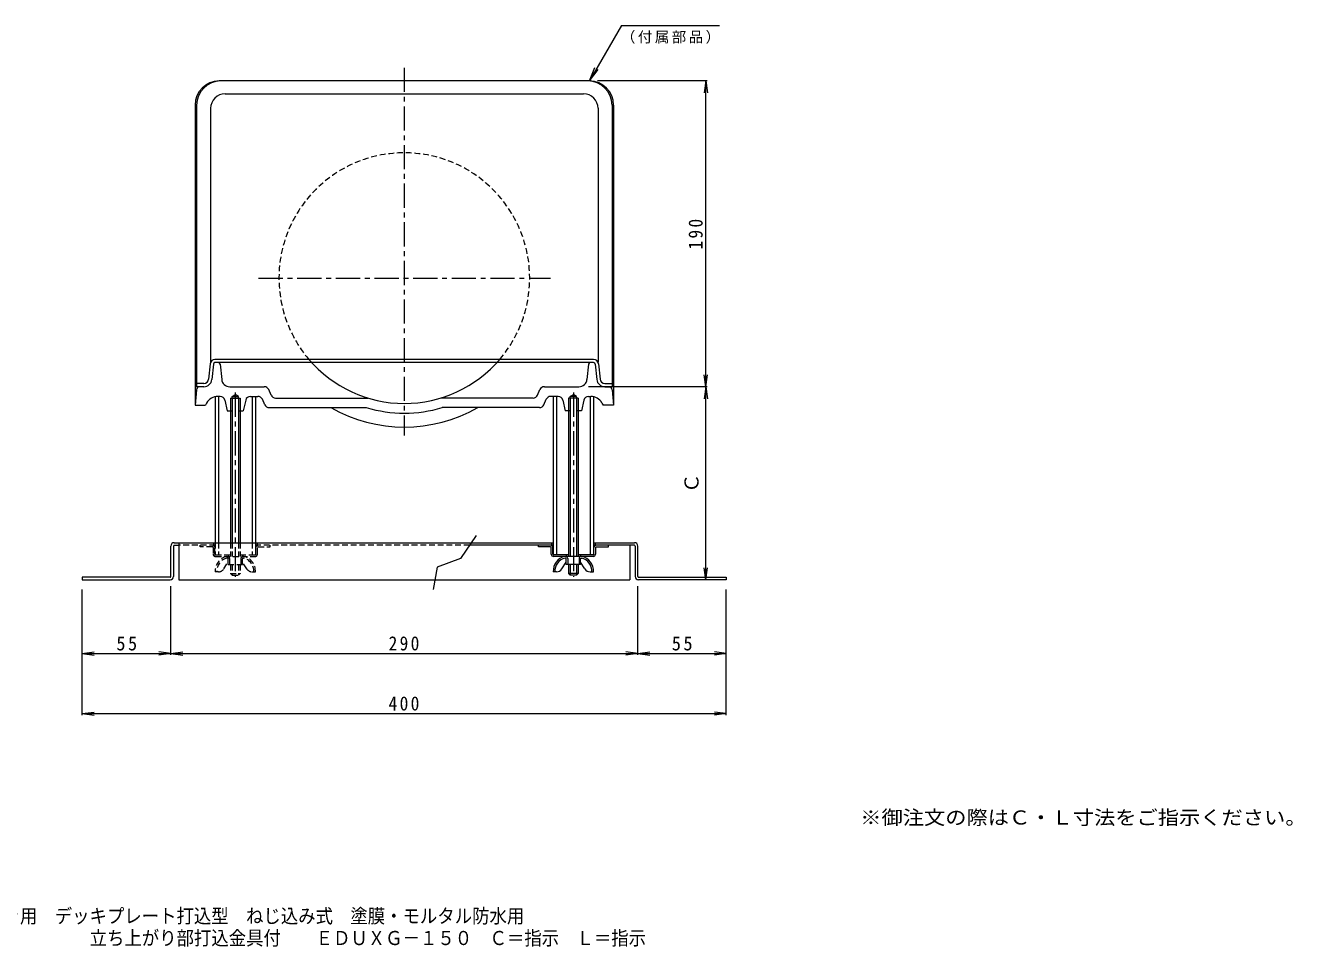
# Model space of a CAD drawing. Units: millimetres, scale not verified. Extents: x -757 to 821, y -582 to 568.
# Drawn here: x 32 to 819, y -582 to -10 of the extents above; entities that cross this region are included whole.
import ezdxf
from ezdxf.enums import TextEntityAlignment as Align

# ---------------------------------------------------------------- set-up
doc = ezdxf.new("R2010")
doc.units = ezdxf.units.MM
doc.header["$LTSCALE"] = 3
doc.linetypes.add('CHAIN1', pattern=[8, 5, -1, 1, -1])
doc.linetypes.add('DASHED1', pattern=[1.8, 1.2, -0.6])
for name, color, linetype, lineweight in [('3-0', 4, 'Continuous', 9), ('3-3', 4, 'Continuous', 9), ('3-4', 7, 'Continuous', 9), ('3-5', 7, 'Continuous', 9), ('3-6', 6, 'Continuous', 9), ('3-7', 7, 'Continuous', 9), ('3-A', 2, 'Continuous', 9), ('3-B', 3, 'Continuous', 9), ('3-D', 7, 'Continuous', 9)]:
    doc.layers.add(name, color=color, linetype=linetype, lineweight=lineweight)
doc.layers.add('F-4_F-4ﾚｲﾔ', color=2, linetype='Continuous')
doc.layers.add('F-5_F-5ﾚｲﾔ', color=2, linetype='Continuous')
doc.styles.add('ＭＳ ゴシック', font='')
doc.styles.get('ＭＳ ゴシック').set_extended_font_data('MS Gothic')

msp = doc.modelspace()

# ---------------------------------------------------------------- linework, layer by layer
at = {"layer": '3-0', "linetype": 'CHAIN1'}
for p, q in [((267.51, -36.23), (267.51, -264.687)), ((177.015, -166.967), (358.226, -166.967)), ((162.51, -238.12), (162.51, -352.504)), ((372.51, -238.12), (372.51, -352.504))]:
    msp.add_line(p, q, dxfattribs=at)
at = {"layer": '3-0'}
for p, q in [((382.51, -44.444), (152.51, -44.444)), ((137.51, -59.444), (137.51, -245.944)), ((397.51, -59.444), (397.51, -245.944)), ((148.92, -220.344), (147.96, -229.941)), ((153.1, -220.344), (154.06, -229.941)), ((381.92, -220.344), (380.96, -229.941)), ((386.1, -220.344), (387.06, -229.941)), ((142.985, -234.444), (140.344, -234.444)), ((159.035, -234.444), (180.532, -234.444)), ((354.488, -234.444), (375.985, -234.444)), ((392.035, -234.444), (394.677, -234.444)), ((138.351, -236.27), (137.51, -245.944)), ((153.103, -240.444), (151.759, -240.444)), ((156.032, -242.793), (157.51, -249.444)), ((160.51, -240.444), (164.51, -240.444)), ((164.51, -240.444), (162.51, -239.289)), ((164.51, -241.444), (164.51, -240.444)), ((168.988, -242.793), (167.51, -249.444)), ((171.916, -240.444), (176.575, -240.444)), ((180.774, -245.625), (179.333, -242.262)), ((184.731, -239.626), (183.289, -236.262)), ((187.488, -241.444), (244.789, -241.444)), ((347.532, -241.444), (290.231, -241.444)), ((350.289, -239.625), (351.731, -236.262)), ((354.246, -245.625), (355.687, -242.262)), ((363.104, -240.444), (358.445, -240.444)), ((366.032, -242.793), (367.51, -249.444)), ((370.51, -240.444), (372.51, -239.289)), ((374.51, -240.444), (370.51, -240.444)), ((370.51, -241.444), (370.51, -240.444)), ((378.988, -242.793), (377.51, -249.444)), ((381.917, -240.444), (383.261, -240.444)), ((396.669, -236.271), (397.51, -245.944)), ((137.51, -245.944), (144.01, -245.944)), ((144.736, -244.613), (144.01, -245.944)), ((157.51, -249.444), (160.51, -249.444)), ((164.51, -249.444), (167.51, -249.444)), ((183.532, -247.444), (243.911, -247.444)), ((351.488, -247.444), (291.109, -247.444)), ((370.51, -249.444), (367.51, -249.444)), ((377.51, -249.444), (374.51, -249.444)), ((390.284, -244.613), (391.01, -245.944)), ((397.51, -245.944), (391.01, -245.944))]:
    msp.add_line(p, q, dxfattribs=at)
for points in [[(160.51, -241.444), (160.51, -240.444), (162.51, -239.289)], [(374.51, -241.444), (374.51, -240.444), (372.51, -239.289)]]:
    msp.add_lwpolyline(points, dxfattribs=at)
for centre, radius, start, end in [((152.51, -59.444), 15, 90, 180), ((382.51, -59.444), 15, 0, 90), ((149.915, -220.444), 1, 90, 174.28998), ((152.105, -220.444), 1, 5.71002, 90), ((267.51, -166.967), 77.865, 220.41029, 319.58974), ((382.915, -220.444), 1, 90, 174.28998), ((385.105, -220.444), 1, 5.71002, 90), ((140.344, -236.444), 2, 90, 175.03008), ((142.985, -229.444), 5, 270, 354.28902), ((159.035, -229.444), 5, 185.71098, 270), ((180.532, -237.444), 3, 23.19835, 90), ((354.488, -237.444), 3, 90, 156.80203), ((375.985, -229.444), 5, 270, 354.28902), ((392.035, -229.444), 5, 185.71098, 270), ((394.677, -236.444), 2, 4.96922, 90), ((151.759, -248.444), 8, 90, 151.38925), ((153.103, -243.444), 3, 12.52937, 90), ((171.916, -243.444), 3, 90, 167.47202), ((176.575, -243.444), 3, 23.1971, 90), ((187.488, -238.444), 3, 203.19835, 270), ((347.532, -238.444), 3, 270, 336.80246), ((358.445, -243.444), 3, 90, 156.8029), ((363.104, -243.444), 3, 12.52911, 90), ((381.917, -243.444), 3, 90, 167.47043), ((383.261, -248.444), 8, 28.61075, 90), ((183.532, -244.444), 3, 203.19623, 270), ((267.51, -166.967), 92.519, 240.43987, 299.5602), ((267.51, -166.967), 83.865, 253.65652, 286.34348), ((351.488, -244.444), 3, 270, 336.80377)]:
    msp.add_arc(centre, radius, start, end, dxfattribs=at)
at = {"layer": '3-0', "linetype": 'DASHED1'}
msp.add_arc((267.51, -166.967), 77.865, 319.58974, 220.41029, dxfattribs=at)
at = {"layer": '3-3', "linetype": 'DASHED1'}
for p, q in [((140.76, -333.944), (140.76, -332.944)), ((148.26, -333.944), (140.76, -333.944)), ((148.76, -334.444), (148.76, -338.444)), ((149.76, -338.444), (149.76, -334.444)), ((175.26, -338.444), (175.26, -334.444)), ((176.26, -338.444), (176.26, -334.444)), ((176.76, -333.944), (184.26, -333.944)), ((184.26, -333.944), (184.26, -332.944)), ((150.26, -338.944), (159.51, -338.944)), ((150.26, -339.944), (174.76, -339.944)), ((158.01, -338.944), (158.01, -339.944)), ((165.51, -338.944), (174.76, -338.944)), ((167.01, -338.944), (167.01, -339.944))]:
    msp.add_line(p, q, dxfattribs=at)
at = {"layer": '3-3'}
for p, q in [((350.76, -333.944), (350.76, -332.944)), ((358.26, -333.944), (350.76, -333.944)), ((358.76, -338.444), (358.76, -334.444)), ((359.76, -338.444), (359.76, -334.444)), ((385.26, -338.444), (385.26, -334.444)), ((386.26, -334.444), (386.26, -338.444)), ((386.76, -333.944), (394.26, -333.944)), ((394.26, -333.944), (394.26, -332.944)), ((369.51, -338.944), (360.26, -338.944)), ((384.76, -339.944), (360.26, -339.944)), ((368.01, -338.944), (368.01, -339.944)), ((384.76, -338.944), (375.51, -338.944)), ((377.01, -338.944), (377.01, -339.944))]:
    msp.add_line(p, q, dxfattribs=at)
at = {"layer": '3-3', "linetype": 'DASHED1'}
for centre, radius, start, end in [((148.26, -334.444), 1.5, 0, 90), ((148.26, -334.444), 0.5, 0, 90), ((150.26, -338.444), 1.5, 180, 270), ((150.26, -338.444), 0.5, 180, 270), ((174.76, -338.444), 0.5, 270, 0), ((174.76, -338.444), 1.5, 270, 0), ((176.76, -334.444), 1.5, 90, 180), ((176.76, -334.444), 0.5, 90, 180)]:
    msp.add_arc(centre, radius, start, end, dxfattribs=at)
at = {"layer": '3-3'}
for centre, radius, start, end in [((358.26, -334.444), 1.5, 0, 90), ((358.26, -334.444), 0.5, 0, 90), ((360.26, -338.444), 1.5, 180, 270), ((360.26, -338.444), 0.5, 180, 270), ((384.76, -338.444), 0.5, 270, 0), ((384.76, -338.444), 1.5, 270, 0), ((386.76, -334.444), 1.5, 90, 180), ((386.76, -334.444), 0.5, 90, 180)]:
    msp.add_arc(centre, radius, start, end, dxfattribs=at)
at = {"layer": '3-4'}
for p, q in [((455.638, -44.444), (387.51, -44.444)), ((454.738, -44.444), (453.759, -51.88)), ((454.738, -234.444), (454.738, -44.444)), ((454.738, -44.444), (455.717, -51.88)), ((454.738, -234.444), (453.759, -227.008)), ((454.738, -234.444), (455.717, -227.008)), ((455.638, -234.444), (381.985, -234.444)), ((454.738, -234.444), (453.759, -241.88)), ((454.738, -354.444), (454.738, -234.444)), ((454.738, -234.444), (455.717, -241.88)), ((454.738, -354.444), (453.759, -347.008)), ((454.738, -354.444), (455.717, -347.008)), ((67.51, -438.475), (67.51, -360.444)), ((122.51, -401.13), (122.51, -358.344)), ((412.51, -401.13), (412.51, -358.344)), ((467.51, -438.475), (467.51, -360.444)), ((67.51, -400.23), (74.946, -399.251)), ((67.51, -400.23), (122.51, -400.23)), ((67.51, -400.23), (74.946, -401.209)), ((122.51, -400.23), (115.074, -399.251)), ((122.51, -400.23), (115.074, -401.209)), ((122.51, -400.23), (129.946, -399.251)), ((122.51, -400.23), (412.51, -400.23)), ((122.51, -400.23), (129.946, -401.209)), ((412.51, -400.23), (405.074, -399.251)), ((412.51, -400.23), (405.074, -401.209)), ((412.51, -400.23), (419.946, -399.251)), ((412.51, -400.23), (467.51, -400.23)), ((412.51, -400.23), (419.946, -401.209)), ((467.51, -400.23), (460.074, -399.251)), ((467.51, -400.23), (460.074, -401.209)), ((67.51, -437.575), (74.946, -436.596)), ((67.51, -437.575), (467.51, -437.575)), ((67.51, -437.575), (74.946, -438.554)), ((467.51, -437.575), (460.074, -436.596)), ((467.51, -437.575), (460.074, -438.554))]:
    msp.add_line(p, q, dxfattribs=at)
at = {"layer": '3-5'}
for p, q in [((402.355, -9.869), (463.194, -9.869)), ((382.51, -44.444), (387.971, -37.29))]:
    msp.add_line(p, q, dxfattribs=at)
msp.add_lwpolyline([(402.355, -9.869), (382.51, -44.444), (385.933, -36.12)], dxfattribs=at)
at = {"layer": '3-6'}
for p, q in [((150.01, -240.444), (150.01, -331.344)), ((152.01, -240.444), (152.01, -331.344)), ((173.01, -240.444), (173.01, -331.344)), ((175.01, -240.444), (175.01, -331.344)), ((360.01, -240.444), (360.01, -338.944)), ((362.01, -240.444), (362.01, -338.944)), ((383.01, -240.444), (383.01, -338.944)), ((385.01, -240.444), (385.01, -338.944))]:
    msp.add_line(p, q, dxfattribs=at)
at = {"layer": '3-6', "linetype": 'DASHED1'}
for p, q in [((150.01, -331.344), (150.01, -338.944)), ((152.01, -331.344), (152.01, -338.944)), ((173.01, -331.344), (173.01, -338.944)), ((175.01, -331.344), (175.01, -338.944))]:
    msp.add_line(p, q, dxfattribs=at)
at = {"layer": '3-7'}
for p, q in [((156.2, -52.444), (378.82, -52.444)), ((138.51, -59.444), (138.51, -234.444)), ((147.2, -61.444), (147.2, -219.167)), ((387.82, -61.444), (387.82, -219.167)), ((396.51, -59.444), (396.51, -234.444)), ((146.93, -220.145), (145.97, -229.742)), ((385.105, -217.444), (149.915, -217.444)), ((385.105, -219.444), (149.915, -219.444)), ((388.09, -220.145), (389.05, -229.742)), ((142.985, -232.444), (138.51, -232.444)), ((140.344, -234.444), (138.51, -234.444)), ((392.035, -232.444), (396.51, -232.444)), ((394.677, -234.444), (396.51, -234.444))]:
    msp.add_line(p, q, dxfattribs=at)
for centre, radius, start, end in [((153.51, -59.444), 15, 90, 180), ((381.51, -59.444), 15, 0, 90), ((156.2, -61.444), 9, 90, 180), ((378.82, -61.444), 9, 0, 90), ((149.915, -220.444), 3, 90, 174.28998), ((385.105, -220.444), 3, 5.71002, 90), ((142.985, -229.444), 3, 270, 354.28902), ((392.035, -229.444), 3, 185.71098, 270)]:
    msp.add_arc(centre, radius, start, end, dxfattribs=at)
at = {"layer": '3-A'}
for p, q in [((159.51, -241.444), (159.51, -331.344)), ((159.51, -241.444), (165.51, -241.444)), ((160.51, -241.444), (160.51, -331.344)), ((164.51, -241.444), (164.51, -331.344)), ((165.51, -241.444), (165.51, -331.344)), ((375.51, -241.444), (369.51, -241.444)), ((369.51, -241.444), (369.51, -339.944)), ((370.51, -241.444), (370.51, -339.944)), ((374.51, -241.444), (374.51, -339.944)), ((375.51, -241.444), (375.51, -339.944)), ((365.406, -347.576), (368.01, -343.444)), ((367.81, -340.944), (367.325, -340.944)), ((368.01, -344.944), (368.01, -341.144)), ((377.01, -344.944), (368.01, -344.944)), ((369.01, -341.144), (369.01, -344.944)), ((369.51, -344.944), (369.51, -350.444)), ((370.51, -344.944), (370.51, -351.444)), ((374.51, -344.944), (374.51, -351.444)), ((375.51, -344.944), (375.51, -350.444)), ((376.01, -341.144), (376.01, -344.944)), ((377.01, -344.944), (377.01, -341.144)), ((379.614, -347.576), (377.01, -343.444)), ((377.21, -340.944), (377.696, -340.944)), ((362.022, -349.444), (360.01, -349.444)), ((375.51, -350.444), (369.51, -350.444)), ((382.998, -349.444), (385.01, -349.444))]:
    msp.add_line(p, q, dxfattribs=at)
at = {"layer": '3-A', "linetype": 'DASHED1'}
for p, q in [((159.51, -331.344), (159.51, -339.944)), ((160.51, -331.344), (160.51, -339.944)), ((164.51, -331.344), (164.51, -339.944)), ((165.51, -331.344), (165.51, -339.944)), ((155.406, -347.576), (158.01, -343.444)), ((157.81, -340.944), (157.325, -340.944)), ((158.01, -344.944), (158.01, -341.144)), ((158.01, -344.944), (167.01, -344.944)), ((159.01, -341.144), (159.01, -344.944)), ((159.51, -344.944), (159.51, -350.444)), ((160.51, -344.944), (160.51, -351.444)), ((164.51, -344.944), (164.51, -351.444)), ((165.51, -344.944), (165.51, -350.444)), ((166.01, -341.144), (166.01, -344.944)), ((167.01, -344.944), (167.01, -341.144)), ((169.614, -347.576), (167.01, -343.444)), ((167.21, -340.944), (167.695, -340.944)), ((152.022, -349.444), (150.01, -349.444)), ((159.51, -350.444), (165.51, -350.444)), ((172.998, -349.444), (175.01, -349.444))]:
    msp.add_line(p, q, dxfattribs=at)
msp.add_lwpolyline([(159.51, -350.444), (160.51, -351.444), (164.51, -351.444), (165.51, -350.444)], dxfattribs=at)
at = {"layer": '3-A'}
msp.add_lwpolyline([(375.51, -350.444), (374.51, -351.444), (370.51, -351.444), (369.51, -350.444)], dxfattribs=at)
at = {"layer": '3-A', "linetype": 'DASHED1'}
for centre, radius, start, end in [((159.246, -348.965), 9.248, 102.71823, 182.96507), ((159.246, -348.965), 8.248, 103.47058, 182.96507), ((157.81, -341.144), 1.2, 0, 90), ((157.81, -341.144), 0.2, 0, 90), ((167.21, -341.144), 1.2, 90, 180), ((167.21, -341.144), 0.2, 90, 180), ((165.774, -348.965), 8.248, 357.03493, 76.52942), ((165.774, -348.965), 9.248, 357.03493, 77.28177), ((152.022, -345.444), 4, 270, 327.78351), ((172.998, -345.444), 4, 212.21649, 270)]:
    msp.add_arc(centre, radius, start, end, dxfattribs=at)
at = {"layer": '3-A'}
for centre, radius, start, end in [((369.246, -348.965), 9.248, 102.71823, 182.96507), ((369.246, -348.965), 8.248, 103.47058, 182.96507), ((367.81, -341.144), 1.2, 0, 90), ((367.81, -341.144), 0.2, 0, 90), ((377.21, -341.144), 1.2, 90, 180), ((377.21, -341.144), 0.2, 90, 180), ((375.774, -348.965), 8.248, 357.03493, 76.52942), ((375.774, -348.965), 9.248, 357.03493, 77.28177), ((362.022, -345.444), 4, 270, 327.78351), ((382.998, -345.444), 4, 212.21649, 270)]:
    msp.add_arc(centre, radius, start, end, dxfattribs=at)
at = {"layer": '3-B'}
for p, q in [((122.51, -352.344), (122.51, -333.444)), ((124.11, -333.444), (124.11, -352.344)), ((124.61, -331.344), (360.01, -331.344)), ((124.61, -332.944), (127.51, -332.944)), ((127.51, -331.344), (127.51, -354.444)), ((360.01, -332.944), (308.069, -332.944)), ((359.01, -331.344), (359.01, -332.944)), ((385.01, -331.344), (410.41, -331.344)), ((410.41, -332.944), (385.01, -332.944)), ((386.01, -331.344), (386.01, -332.944)), ((407.51, -332.944), (407.51, -354.444)), ((410.91, -333.444), (410.91, -352.344)), ((412.51, -352.344), (412.51, -333.444)), ((67.51, -352.844), (67.51, -354.444)), ((122.01, -352.844), (67.51, -352.844)), ((413.01, -352.844), (467.51, -352.844)), ((467.51, -352.844), (467.51, -354.444)), ((67.51, -354.444), (122.01, -354.444)), ((127.51, -354.444), (407.51, -354.444)), ((467.51, -354.444), (413.01, -354.444))]:
    msp.add_line(p, q, dxfattribs=at)
at = {"layer": '3-B', "linetype": 'DASHED1'}
for p, q in [((150.01, -332.944), (127.51, -332.944)), ((149.01, -331.344), (149.01, -332.944)), ((308.069, -332.944), (175.01, -332.944)), ((176.01, -331.344), (176.01, -332.944))]:
    msp.add_line(p, q, dxfattribs=at)
at = {"layer": '3-B'}
for centre, radius, start, end in [((124.61, -333.444), 2.1, 90, 180), ((124.61, -333.444), 0.5, 90, 180), ((410.41, -333.444), 2.1, 0, 90), ((410.41, -333.444), 0.5, 0, 90), ((122.01, -352.344), 0.5, 270, 0), ((122.01, -352.344), 2.1, 270, 0), ((413.01, -352.344), 2.1, 180, 270), ((413.01, -352.344), 0.5, 180, 270)]:
    msp.add_arc(centre, radius, start, end, dxfattribs=at)
at = {"layer": '3-D'}
msp.add_lwpolyline([(312.23, -326.905), (302.421, -341.144), (287.865, -346.523), (285.334, -360.446)], dxfattribs=at)

# ---------------------------------------------------------------- texts
at = {"layer": '3-4', "color": 2, "style": 'ＭＳ ゴシック'}
msp.add_text('Ｃ', height=8.798, rotation=90, dxfattribs=at).set_placement((452.938, -300.444), align=Align.BOTTOM_LEFT)
at = {"layer": '3-4', "color": 2, "insert": (452.938, -149.194), "char_height": 8.798, "attachment_point": 7, "rotation": 90, "style": 'ＭＳ ゴシック'}
msp.add_mtext('\\T1.27;\\W0.9;190', dxfattribs=at)
at = {"layer": '3-4', "color": 2, "char_height": 8.798, "attachment_point": 7, "style": 'ＭＳ ゴシック'}
for s, insert in [('\\T1.27;\\W0.95;55', (88.635, -398.43)), ('\\T1.27;\\W0.9;290', (257.76, -398.43)), ('\\T1.27;\\W0.95;55', (433.635, -398.43)), ('\\T1.27;\\W0.9;400', (257.76, -435.775))]:
    msp.add_mtext(s, dxfattribs=dict(at, insert=insert))
at = {"layer": '3-5', "insert": (402.025, -21.296), "char_height": 6.598, "attachment_point": 7, "style": 'ＭＳ ゴシック'}
msp.add_mtext('\\T1.17;（付属部品）', dxfattribs=at)
at = {"layer": 'F-4_F-4ﾚｲﾔ', "style": 'ＭＳ ゴシック', "width": 0.9}
msp.add_text('鋳鉄製ルーフドレン\u3000よこ引き用\u3000デッキプレート打込型\u3000ねじ込み式\u3000塗膜・モルタル防水用', height=8.798, dxfattribs=at).set_placement((-122.42, -570.346), align=Align.BOTTOM_LEFT)
at = {"layer": 'F-5_F-5ﾚｲﾔ', "style": 'ＭＳ ゴシック'}
for s, width, p in [('※御注文の際はＣ・Ｌ寸法をご指示ください。', 1.1, (550.683, -509.153)), ('立ち上がり部打込金具付\u3000\u3000ＥＤＵＸＧ－１５０\u3000Ｃ＝指示\u3000Ｌ＝指示', 0.9, (72.038, -584.039))]:
    msp.add_text(s, height=8.798, dxfattribs=dict(at, width=width)).set_placement(p, align=Align.BOTTOM_LEFT)

doc.saveas('drawing.dxf')
